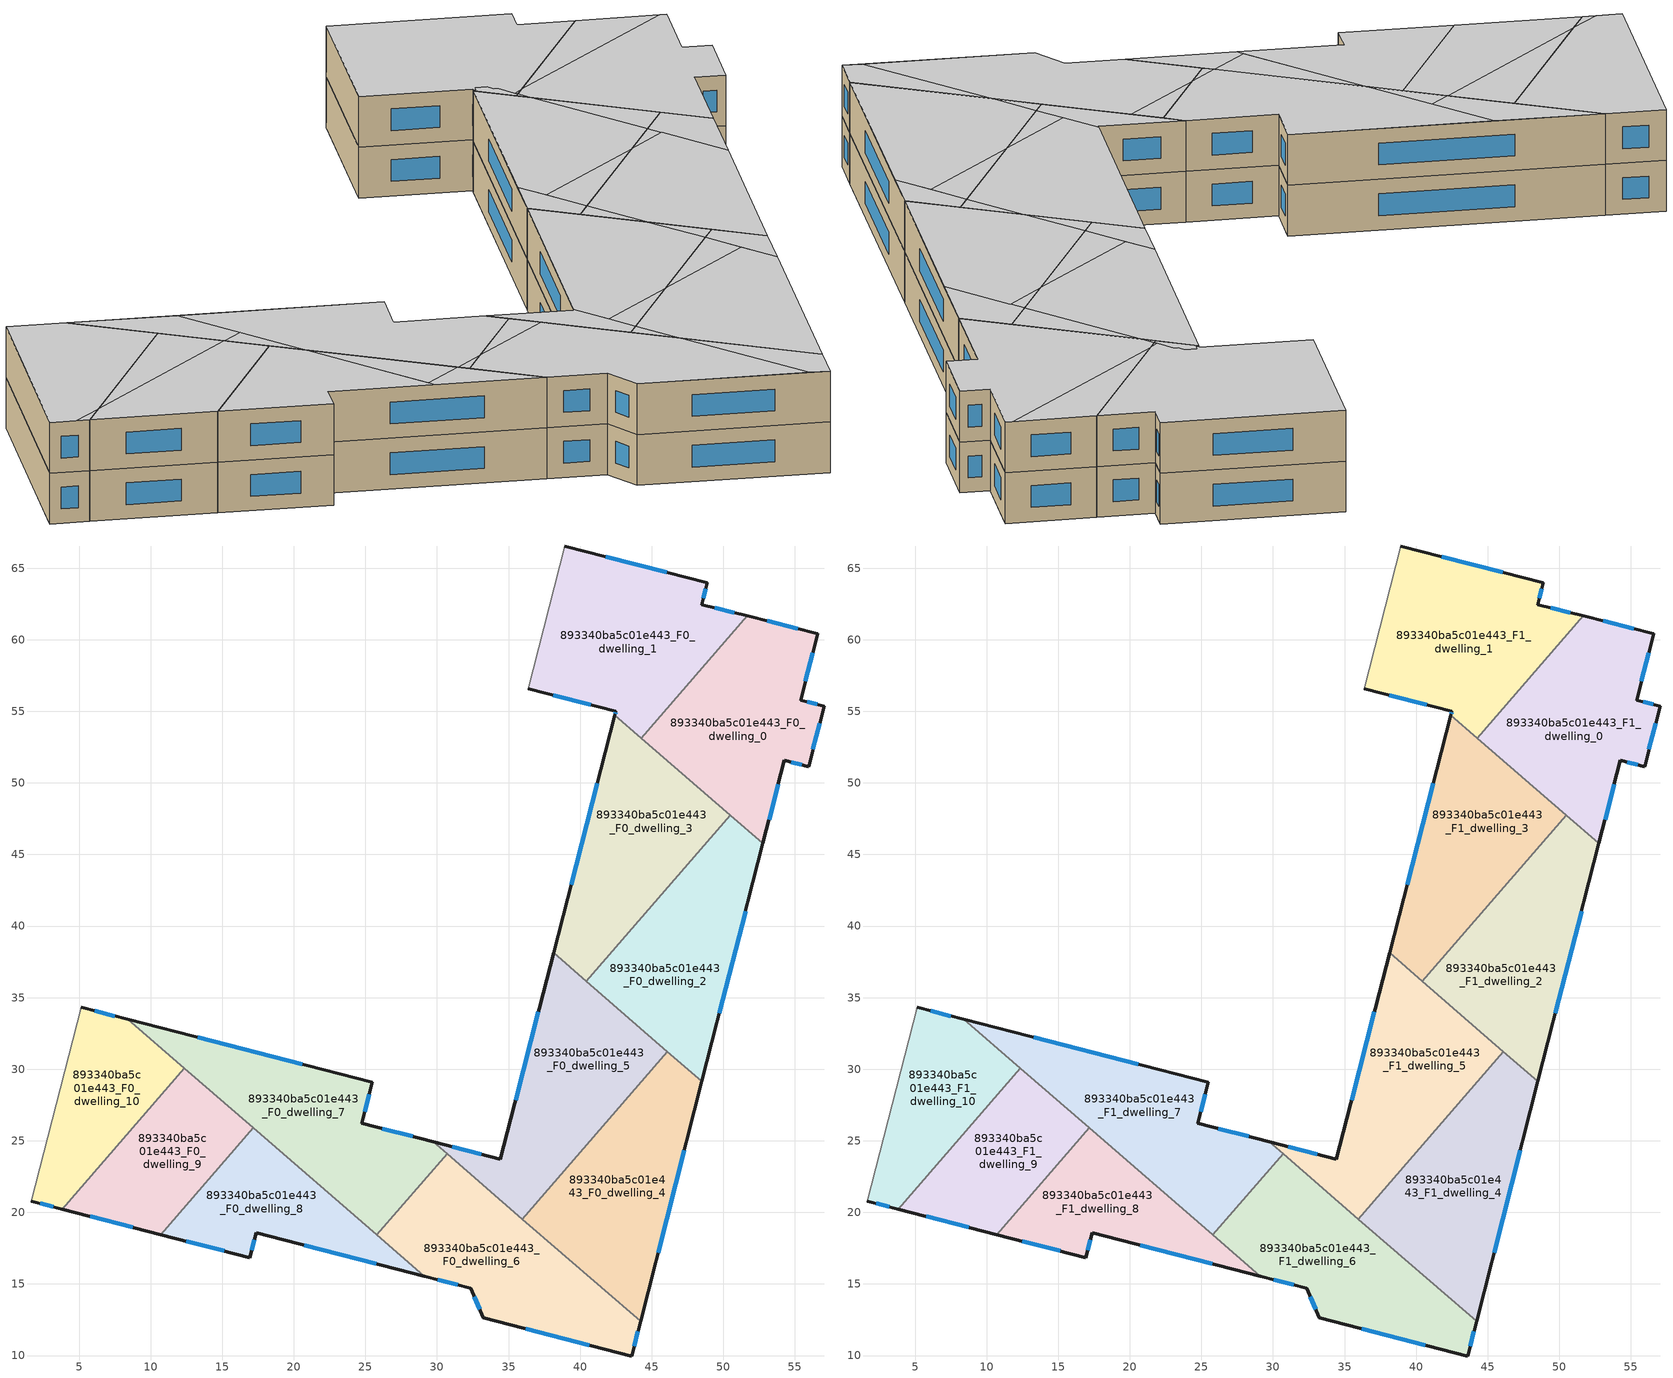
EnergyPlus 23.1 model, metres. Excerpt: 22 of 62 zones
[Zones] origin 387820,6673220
893340ba5c01e443_F0_dwelling_0
 floor ground (EU_floor_Construction): 56.6,60.43 55.4,55.79 57.05,55.37 55.96,51.14 54.26,51.57 52.78,45.78 44.28,53.13 51.68,61.67 z0
 wall outside (EU_wall_Construction): 52.78,45.78 54.26,51.57 55.96,51.14 57.05,55.37 55.4,55.79 56.6,60.43 51.68,61.67 z0:3
 wall to 893340ba5c01e443_F0_dwelling_1 (EU_wall_Construction): 51.68,61.67 44.28,53.13 z0:3
 wall to 893340ba5c01e443_F0_dwelling_3 (EU_wall_Construction): 44.28,53.13 50.5,47.75 z0:3
 wall to 893340ba5c01e443_F0_dwelling_2 (EU_wall_Construction): 50.5,47.75 52.78,45.78 z0:3
 window (EU_Window_Construction): 56.27,52.35 56.74,54.16 / 54.75,51.45 55.47,51.26 / 53.2,47.43 53.84,49.92 / 55.19,60.79 53.08,61.31 / 55.74,57.12 56.26,59.11 / 56.58,55.49 55.87,55.67 z0.86:2.14
893340ba5c01e443_F0_dwelling_1
 floor ground (EU_floor_Construction): 48.9,63.98 48.51,62.46 51.68,61.67 44.28,53.13 42.43,54.74 42.5,55.01 36.37,56.59 38.94,66.55 z0
 wall outside (EU_wall_Construction): 36.37,56.59 42.5,55.01 42.43,54.74 / 51.68,61.67 48.51,62.46 48.9,63.98 38.94,66.55 z0:3
 wall adiabatic (EU_wall_Construction): 38.94,66.55 36.37,56.59 z0:3
 wall to 893340ba5c01e443_F0_dwelling_3 (EU_wall_Construction): 42.43,54.74 44.28,53.13 z0:3
 window (EU_Window_Construction): 38.12,56.14 40.75,55.46 / 46.05,64.72 41.79,65.82 / 48.62,62.89 48.79,63.55 / 50.77,61.89 49.41,62.23 / 42.48,54.93 42.45,54.82 z0.86:2.14
893340ba5c01e443_F0_dwelling_10
 floor ground (EU_floor_Construction): 8.41,33.48 12.35,30.07 3.82,20.22 1.67,20.78 5.16,34.32 z0
 wall outside (EU_wall_Construction): 1.67,20.78 3.82,20.22 / 8.41,33.48 5.16,34.32 z0:3
 wall to 893340ba5c01e443_F0_dwelling_9 (EU_wall_Construction): 3.82,20.22 12.35,30.07 z0:3
 wall adiabatic (EU_wall_Construction): 5.16,34.32 1.67,20.78 z0:3
 wall to 893340ba5c01e443_F0_dwelling_7 (EU_wall_Construction): 12.35,30.07 8.41,33.48 z0:3
 window (EU_Window_Construction): 2.28,20.62 3.2,20.38 / 7.48,33.72 6.09,34.08 z0.86:2.14
893340ba5c01e443_F0_dwelling_2
 floor ground (EU_floor_Construction): 52.78,45.78 48.52,29.15 40.44,36.14 50.5,47.75 z0
 wall outside (EU_wall_Construction): 48.52,29.15 52.78,45.78 z0:3
 wall to 893340ba5c01e443_F0_dwelling_3 (EU_wall_Construction): 50.5,47.75 40.44,36.14 z0:3
 wall to 893340ba5c01e443_F0_dwelling_5 (EU_wall_Construction): 40.44,36.14 46.11,31.24 z0:3
 wall to 893340ba5c01e443_F0_dwelling_4 (EU_wall_Construction): 46.11,31.23 48.52,29.15 z0:3
 window (EU_Window_Construction): 49.73,33.9 51.56,41.02 z0.86:2.14
893340ba5c01e443_F0_dwelling_3
 floor ground (EU_floor_Construction): 50.5,47.75 40.44,36.14 38.15,38.13 42.43,54.74 z0
 wall outside (EU_wall_Construction): 42.43,54.74 38.15,38.13 z0:3
 wall to 893340ba5c01e443_F0_dwelling_5 (EU_wall_Construction): 38.15,38.13 40.44,36.14 z0:3
 window (EU_Window_Construction): 41.21,49.99 39.37,42.87 z0.86:2.14
893340ba5c01e443_F0_dwelling_4
 floor ground (EU_floor_Construction): 48.52,29.15 44.22,12.38 35.97,19.53 46.1,31.24 z0
 wall outside (EU_wall_Construction): 44.22,12.38 48.52,29.15 z0:3
 wall to 893340ba5c01e443_F0_dwelling_6 (EU_wall_Construction): 35.97,19.53 44.22,12.38 z0:3
 wall to 893340ba5c01e443_F0_dwelling_5 (EU_wall_Construction): 46.1,31.24 35.97,19.53 z0:3
 window (EU_Window_Construction): 45.45,17.17 47.29,24.36 z0.86:2.14
893340ba5c01e443_F0_dwelling_5
 floor ground (EU_floor_Construction): 46.1,31.24 35.97,19.53 29.73,24.94 34.43,23.72 38.15,38.13 z0
 wall outside (EU_wall_Construction): 38.15,38.13 34.43,23.72 29.73,24.94 z0:3
 wall to 893340ba5c01e443_F0_dwelling_7 (EU_wall_Construction): 29.73,24.94 30.7,24.09 z0:3
 wall to 893340ba5c01e443_F0_dwelling_6 (EU_wall_Construction): 30.7,24.09 35.97,19.53 z0:3
 window (EU_Window_Construction): 33.09,24.07 31.07,24.59 / 37.09,34.01 35.5,27.84 z0.86:2.14
893340ba5c01e443_F0_dwelling_6
 floor ground (EU_floor_Construction): 44.22,12.38 43.6,9.97 33.24,12.64 32.37,14.71 29.12,15.54 25.79,18.42 30.7,24.09 z0
 wall outside (EU_wall_Construction): 29.12,15.54 32.37,14.71 33.24,12.64 43.6,9.97 44.22,12.38 z0:3
 wall to 893340ba5c01e443_F0_dwelling_7 (EU_wall_Construction): 30.7,24.09 25.79,18.42 z0:3
 wall to 893340ba5c01e443_F0_dwelling_8 (EU_wall_Construction): 25.79,18.42 29.12,15.54 z0:3
 window (EU_Window_Construction): 43.78,10.66 44.05,11.69 / 36.2,11.88 40.64,10.73 / 32.62,14.12 32.99,13.23 / 30.05,15.31 31.44,14.95 z0.86:2.14
893340ba5c01e443_F0_dwelling_7
 floor ground (EU_floor_Construction): 25.48,29.08 24.75,26.22 29.73,24.94 30.7,24.09 25.79,18.42 8.41,33.48 z0
 wall outside (EU_wall_Construction): 29.73,24.94 24.75,26.22 25.48,29.08 8.41,33.48 z0:3
 wall to 893340ba5c01e443_F0_dwelling_9 (EU_wall_Construction): 12.35,30.07 17.16,25.9 z0:3
 wall to 893340ba5c01e443_F0_dwelling_8 (EU_wall_Construction): 17.16,25.9 25.79,18.42 z0:3
 window (EU_Window_Construction): 20.61,30.33 13.29,32.22 / 24.96,27.04 25.27,28.26 / 28.31,25.3 26.17,25.85 z0.86:2.14
893340ba5c01e443_F0_dwelling_8
 floor ground (EU_floor_Construction): 29.12,15.54 17.37,18.57 16.92,16.85 10.71,18.45 17.16,25.9 z0
 wall outside (EU_wall_Construction): 10.71,18.45 16.92,16.85 17.37,18.57 29.12,15.54 z0:3
 wall to 893340ba5c01e443_F0_dwelling_9 (EU_wall_Construction): 17.16,25.9 10.71,18.45 z0:3
 window (EU_Window_Construction): 20.72,17.71 25.76,16.41 / 17.05,17.34 17.24,18.08 / 12.48,17.99 15.15,17.3 z0.86:2.14
893340ba5c01e443_F0_dwelling_9
 floor ground (EU_floor_Construction): 17.16,25.9 10.71,18.45 3.82,20.22 12.35,30.07 z0
 wall outside (EU_wall_Construction): 3.82,20.22 10.71,18.45 z0:3
 window (EU_Window_Construction): 5.79,19.72 8.74,18.96 z0.86:2.14
893340ba5c01e443_F1_dwelling_0
 floor to 893340ba5c01e443_F0_dwelling_0 (EU_floor_Construction): 56.6,60.43 55.4,55.79 57.05,55.37 55.96,51.14 54.26,51.57 52.78,45.78 44.28,53.13 51.68,61.67 z3
 wall outside (EU_wall_Construction): 52.78,45.78 54.26,51.57 55.96,51.14 57.05,55.37 55.4,55.79 56.6,60.43 51.68,61.67 z3:6
 wall to 893340ba5c01e443_F1_dwelling_1 (EU_wall_Construction): 51.68,61.67 44.28,53.13 z3:6
 wall to 893340ba5c01e443_F1_dwelling_3 (EU_wall_Construction): 44.28,53.13 50.5,47.75 z3:6
 wall to 893340ba5c01e443_F1_dwelling_2 (EU_wall_Construction): 50.5,47.75 52.78,45.78 z3:6
 window (EU_Window_Construction): 56.27,52.35 56.74,54.16 / 54.75,51.45 55.47,51.26 / 53.2,47.43 53.84,49.92 / 55.19,60.79 53.08,61.31 / 55.74,57.12 56.26,59.11 / 56.58,55.49 55.87,55.67 z3.86:5.14
 ceiling to 893340ba5c01e443_F2_dwelling_0 (EU_floor_Construction): 52.78,45.78 54.26,51.57 55.96,51.14 57.05,55.37 55.4,55.79 56.6,60.43 56.23,60.52 44.91,53.85 44.47,53.35 44.94,52.56 z6
 ceiling to 893340ba5c01e443_F2_dwelling_1 (EU_floor_Construction): 56.23,60.52 51.68,61.67 44.91,53.85 z6
 ceiling to 893340ba5c01e443_F2_dwelling_3 (EU_floor_Construction): 44.94,52.56 44.48,53.35 44.28,53.13 z6
893340ba5c01e443_F1_dwelling_1
 floor to 893340ba5c01e443_F0_dwelling_1 (EU_floor_Construction): 48.9,63.98 48.51,62.46 51.68,61.67 44.28,53.13 42.43,54.74 42.5,55.01 36.37,56.59 38.94,66.55 z3
 wall outside (EU_wall_Construction): 36.37,56.59 42.5,55.01 42.43,54.74 / 51.68,61.67 48.51,62.46 48.9,63.98 38.94,66.55 z3:6
 wall adiabatic (EU_wall_Construction): 38.94,66.55 36.37,56.59 z3:6
 wall to 893340ba5c01e443_F1_dwelling_3 (EU_wall_Construction): 42.43,54.74 44.28,53.13 z3:6
 window (EU_Window_Construction): 38.12,56.14 40.75,55.46 / 46.05,64.72 41.79,65.82 / 48.62,62.89 48.79,63.55 / 50.77,61.89 49.41,62.23 / 42.48,54.93 42.45,54.82 z3.86:5.14
 ceiling to 893340ba5c01e443_F2_dwelling_1 (EU_floor_Construction): 44.91,53.85 51.68,61.67 48.51,62.46 48.9,63.98 38.94,66.55 36.37,56.59 42.5,55.01 42.47,54.87 42.61,54.83 42.69,55.12 43.36,54.95 43.58,54.58 43.78,54.53 44.37,53.54 z6
 ceiling to 893340ba5c01e443_F2_dwelling_0 (EU_floor_Construction): 44.47,53.35 44.91,53.85 44.37,53.54 z6
 ceiling to 893340ba5c01e443_F2_dwelling_3 (EU_floor_Construction): 44.28,53.13 44.47,53.35 43.78,54.53 43.58,54.58 43.36,54.95 42.69,55.12 42.61,54.83 42.47,54.87 42.43,54.74 z6
893340ba5c01e443_F1_dwelling_10
 floor to 893340ba5c01e443_F0_dwelling_10 (EU_floor_Construction): 8.41,33.48 12.35,30.07 3.82,20.22 1.67,20.78 5.16,34.32 z3
 wall outside (EU_wall_Construction): 1.67,20.78 3.82,20.22 / 8.41,33.48 5.16,34.32 z3:6
 wall to 893340ba5c01e443_F1_dwelling_9 (EU_wall_Construction): 3.82,20.22 12.35,30.07 z3:6
 wall adiabatic (EU_wall_Construction): 5.16,34.32 1.67,20.78 z3:6
 wall to 893340ba5c01e443_F1_dwelling_7 (EU_wall_Construction): 12.35,30.07 8.41,33.48 z3:6
 window (EU_Window_Construction): 2.28,20.62 3.2,20.38 / 7.48,33.72 6.09,34.08 z3.86:5.14
 ceiling to 893340ba5c01e443_F2_dwelling_9 (EU_floor_Construction): 4.94,21.52 12.35,30.07 8.41,33.48 5.16,34.32 1.67,20.78 3.07,20.42 z6
 ceiling to 893340ba5c01e443_F2_dwelling_8 (EU_floor_Construction): 3.82,20.22 4.94,21.52 3.07,20.42 z6
893340ba5c01e443_F1_dwelling_2
 floor to 893340ba5c01e443_F0_dwelling_2 (EU_floor_Construction): 52.78,45.78 48.52,29.15 40.44,36.14 50.5,47.75 z3
 wall outside (EU_wall_Construction): 48.52,29.15 52.78,45.78 z3:6
 wall to 893340ba5c01e443_F1_dwelling_3 (EU_wall_Construction): 50.5,47.75 40.44,36.14 z3:6
 wall to 893340ba5c01e443_F1_dwelling_5 (EU_wall_Construction): 40.44,36.14 46.11,31.24 z3:6
 wall to 893340ba5c01e443_F1_dwelling_4 (EU_wall_Construction): 46.11,31.23 48.52,29.15 z3:6
 window (EU_Window_Construction): 49.73,33.9 51.56,41.02 z3.86:5.14
 ceiling to 893340ba5c01e443_F2_dwelling_2 (EU_floor_Construction): 48.52,29.15 51.61,41.24 49.37,45.05 46.9,43.59 41.28,37.12 43.33,33.64 z6
 ceiling to 893340ba5c01e443_F2_dwelling_0 (EU_floor_Construction): 51.61,41.24 52.78,45.78 50.5,47.75 48.88,45.88 z6
 ceiling adiabatic (EU_roof_Construction): 43.33,33.64 41.28,37.12 40.44,36.14 z6
 ceiling to 893340ba5c01e443_F2_dwelling_3 (EU_floor_Construction): 49.37,45.05 48.88,45.88 46.9,43.59 z6
893340ba5c01e443_F1_dwelling_3
 floor to 893340ba5c01e443_F0_dwelling_3 (EU_floor_Construction): 50.5,47.75 40.44,36.14 38.15,38.13 42.43,54.74 z3
 wall outside (EU_wall_Construction): 42.43,54.74 38.15,38.13 z3:6
 wall to 893340ba5c01e443_F1_dwelling_5 (EU_wall_Construction): 38.15,38.13 40.44,36.14 z3:6
 window (EU_Window_Construction): 41.21,49.99 39.37,42.87 z3.86:5.14
 ceiling to 893340ba5c01e443_F2_dwelling_3 (EU_floor_Construction): 46.9,43.59 48.88,45.88 44.94,52.56 42.43,54.74 38.92,41.13 39.9,39.47 z6
 ceiling to 893340ba5c01e443_F2_dwelling_2 (EU_floor_Construction): 41.28,37.12 46.9,43.59 39.9,39.47 z6
 ceiling to 893340ba5c01e443_F2_dwelling_0 (EU_floor_Construction): 48.88,45.88 50.5,47.75 44.94,52.56 z6
 ceiling adiabatic (EU_roof_Construction): 40.44,36.14 41.28,37.12 38.92,41.13 38.15,38.13 z6
893340ba5c01e443_F1_dwelling_4
 floor to 893340ba5c01e443_F0_dwelling_4 (EU_floor_Construction): 48.52,29.15 44.22,12.38 35.97,19.53 46.1,31.24 z3
 wall outside (EU_wall_Construction): 44.22,12.38 48.52,29.15 z3:6
 wall to 893340ba5c01e443_F1_dwelling_6 (EU_wall_Construction): 35.97,19.53 44.22,12.38 z3:6
 wall to 893340ba5c01e443_F1_dwelling_5 (EU_wall_Construction): 46.1,31.24 35.97,19.53 z3:6
 window (EU_Window_Construction): 45.45,17.17 47.29,24.36 z3.86:5.14
 ceiling to 893340ba5c01e443_F2_dwelling_4 (EU_floor_Construction): 44.22,12.38 47.75,26.14 46.53,28.21 40.32,24.56 36.59,20.26 38.12,17.67 z6
 ceiling to 893340ba5c01e443_F2_dwelling_6 (EU_floor_Construction): 38.12,17.67 36.59,20.25 35.97,19.53 z6
 ceiling to 893340ba5c01e443_F2_dwelling_5 (EU_floor_Construction): 46.53,28.21 45.3,30.3 40.32,24.56 z6
 ceiling adiabatic (EU_roof_Construction): 47.75,26.14 48.52,29.15 46.1,31.24 45.3,30.3 z6
893340ba5c01e443_F1_dwelling_5
 floor to 893340ba5c01e443_F0_dwelling_5 (EU_floor_Construction): 46.1,31.24 35.97,19.53 29.73,24.94 34.43,23.72 38.15,38.13 z3
 wall outside (EU_wall_Construction): 38.15,38.13 34.43,23.72 29.73,24.94 z3:6
 wall to 893340ba5c01e443_F1_dwelling_7 (EU_wall_Construction): 29.73,24.94 30.7,24.09 z3:6
 wall to 893340ba5c01e443_F1_dwelling_6 (EU_wall_Construction): 30.7,24.09 35.97,19.53 z3:6
 window (EU_Window_Construction): 33.09,24.07 31.07,24.59 / 37.09,34.01 35.5,27.84 z3.86:5.14
 ceiling to 893340ba5c01e443_F2_dwelling_5 (EU_floor_Construction): 40.32,24.56 45.3,30.3 43.33,33.63 38.15,38.13 34.47,23.86 35.67,21.82 z6
 ceiling to 893340ba5c01e443_F2_dwelling_4 (EU_floor_Construction): 36.59,20.26 40.32,24.56 35.67,21.82 z6
 ceiling adiabatic (EU_roof_Construction): 35.97,19.53 36.59,20.26 34.47,23.86 34.43,23.72 29.73,24.94 z6; 45.3,30.3 46.1,31.24 43.33,33.63 z6
893340ba5c01e443_F1_dwelling_6
 floor to 893340ba5c01e443_F0_dwelling_6 (EU_floor_Construction): 44.22,12.38 43.6,9.97 33.24,12.64 32.37,14.71 29.12,15.54 25.79,18.42 30.7,24.09 z3
 wall outside (EU_wall_Construction): 29.12,15.54 32.37,14.71 33.24,12.64 43.6,9.97 44.22,12.38 z3:6
 wall to 893340ba5c01e443_F1_dwelling_7 (EU_wall_Construction): 30.7,24.09 25.79,18.42 z3:6
 wall to 893340ba5c01e443_F1_dwelling_8 (EU_wall_Construction): 25.79,18.42 29.12,15.54 z3:6
 window (EU_Window_Construction): 43.78,10.66 44.05,11.69 / 36.2,11.88 40.64,10.73 / 32.62,14.12 32.99,13.23 / 30.05,15.31 31.44,14.95 z3.86:5.14
 ceiling to 893340ba5c01e443_F2_dwelling_6 (EU_floor_Construction): 42.48,10.26 38.12,17.67 32.11,22.88 27.09,19.92 25.79,18.42 29.12,15.54 32.37,14.71 33.24,12.64 z6
 ceiling to 893340ba5c01e443_F2_dwelling_4 (EU_floor_Construction): 43.6,9.97 44.22,12.38 38.12,17.67 42.48,10.26 z6
 ceiling to 893340ba5c01e443_F2_dwelling_7 (EU_floor_Construction): 32.11,22.88 30.7,24.09 27.09,19.92 z6
893340ba5c01e443_F1_dwelling_7
 floor to 893340ba5c01e443_F0_dwelling_7 (EU_floor_Construction): 25.48,29.08 24.75,26.22 29.73,24.94 30.7,24.09 25.79,18.42 8.41,33.48 z3
 wall outside (EU_wall_Construction): 29.73,24.94 24.75,26.22 25.48,29.08 8.41,33.48 z3:6
 wall to 893340ba5c01e443_F1_dwelling_9 (EU_wall_Construction): 12.35,30.07 17.16,25.9 z3:6
 wall to 893340ba5c01e443_F1_dwelling_8 (EU_wall_Construction): 17.16,25.9 25.79,18.42 z3:6
 window (EU_Window_Construction): 20.61,30.33 13.29,32.22 / 24.96,27.04 25.27,28.26 / 28.31,25.3 26.17,25.85 z3.86:5.14
 ceiling to 893340ba5c01e443_F2_dwelling_7 (EU_floor_Construction): 27.09,19.92 30.7,24.09 29.73,24.94 24.75,26.22 25.48,29.08 14.39,31.94 18.77,24.51 25.29,18.86 z6
 ceiling to 893340ba5c01e443_F2_dwelling_9 (EU_floor_Construction): 16.51,28.34 14.39,31.94 8.41,33.48 15.22,27.58 z6
 ceiling to 893340ba5c01e443_F2_dwelling_6 (EU_floor_Construction): 25.79,18.42 27.09,19.92 25.29,18.86 z6
 ceiling to 893340ba5c01e443_F2_dwelling_8 (EU_floor_Construction): 18.77,24.51 16.51,28.34 15.22,27.58 z6
893340ba5c01e443_F1_dwelling_8
 floor to 893340ba5c01e443_F0_dwelling_8 (EU_floor_Construction): 29.12,15.54 17.37,18.57 16.92,16.85 10.71,18.45 17.16,25.9 z3
 wall outside (EU_wall_Construction): 10.71,18.45 16.92,16.85 17.37,18.57 29.12,15.54 z3:6
 wall to 893340ba5c01e443_F1_dwelling_9 (EU_wall_Construction): 17.16,25.9 10.71,18.45 z3:6
 window (EU_Window_Construction): 20.72,17.71 25.76,16.41 / 17.05,17.34 17.24,18.08 / 12.48,17.99 15.15,17.3 z3.86:5.14
 ceiling to 893340ba5c01e443_F2_dwelling_8 (EU_floor_Construction): 23.14,17.08 18.77,24.51 17.16,25.9 10.71,18.45 16.92,16.85 17.37,18.57 z6
 ceiling to 893340ba5c01e443_F2_dwelling_6 (EU_floor_Construction): 29.12,15.54 25.29,18.86 22.92,17.46 23.14,17.08 z6
 ceiling to 893340ba5c01e443_F2_dwelling_7 (EU_floor_Construction): 25.29,18.86 18.77,24.51 22.92,17.46 z6
893340ba5c01e443_F1_dwelling_9
 floor to 893340ba5c01e443_F0_dwelling_9 (EU_floor_Construction): 17.16,25.9 10.71,18.45 3.82,20.22 12.35,30.07 z3
 wall outside (EU_wall_Construction): 3.82,20.22 10.71,18.45 z3:6
 window (EU_Window_Construction): 5.79,19.72 8.74,18.96 z3.86:5.14
 ceiling to 893340ba5c01e443_F2_dwelling_8 (EU_floor_Construction): 10.71,18.45 17.16,25.9 15.22,27.58 4.94,21.52 3.82,20.22 z6
 ceiling to 893340ba5c01e443_F2_dwelling_9 (EU_floor_Construction): 15.22,27.58 12.35,30.07 4.94,21.52 z6
[Building]
EU S2 Campaign: North Axis=0; Terrain=City; Solar Distribution=FullExterior
[Site:Location]
Helsinki-Vantaa.AP: Latitude=60.317; Longitude=24.963; Time Zone=2; Elevation=54.6
[SizingPeriod:WeatherFileDays]
AnnualSizingPeriod: Begin Month=1; Begin Day of Month=1; End Month=12; End Day of Month=31; Day of Week for Start Day=Monday; Use Weather File Daylight Saving Period=No; Use Weather File Rain and Snow Indicators=No
[MATERIAL]
EU_InternalMass_Material: Roughness=MediumRough; Thickness=0.1; Conductivity=1; Density=1800; Specific Heat=900; Thermal Absorptance=0.9; Solar Absorptance=0.7; Visible Absorptance=0.7
[MATERIAL:NOMASS] Roughness=MediumRough; Thermal Absorptance=0.9; Solar Absorptance=0.7; Visible Absorptance=0.7
Name | Thermal Resistance
EU_wall_NoMass | 5.91765
EU_roof_NoMass | 11.1778
EU_floor_NoMass | 6.2875
[WINDOWMATERIAL:SIMPLEGLAZINGSYSTEM]
EU_Window_SimpleGlazing: UFactor=0.994035; Solar Heat Gain Coefficient=0.7; Visible Transmittance=0.7
[CONSTRUCTION]
EU_wall_Construction: EU_wall_NoMass
EU_roof_Construction: EU_roof_NoMass
EU_floor_Construction: EU_floor_NoMass
EU_Window_Construction: EU_Window_SimpleGlazing
EU_InternalMass_Construction: EU_InternalMass_Material
[ZONE] Type=1; Multiplier=1; Ceiling Height=autocalculate; Floor Area=autocalculate; Part of Total Floor Area=Yes
Name | Volume
893340ba5c01e443_F0_dwelling_0; 893340ba5c01e443_F1_dwelling_0 | 327.992
893340ba5c01e443_F0_dwelling_1; 893340ba5c01e443_F1_dwelling_1 | 352.709
893340ba5c01e443_F0_dwelling_10; 893340ba5c01e443_F1_dwelling_10 | 218.643
893340ba5c01e443_F0_dwelling_2; 893340ba5c01e443_F1_dwelling_2 | 315.611
893340ba5c01e443_F0_dwelling_3; 893340ba5c01e443_F1_dwelling_3 | 315.631
893340ba5c01e443_F0_dwelling_4; 893340ba5c01e443_F1_dwelling_4 | 327.693
893340ba5c01e443_F0_dwelling_5; 893340ba5c01e443_F1_dwelling_5 | 327.759
893340ba5c01e443_F0_dwelling_6; 893340ba5c01e443_F1_dwelling_6 | 327.968
893340ba5c01e443_F0_dwelling_7; 893340ba5c01e443_F1_dwelling_7 | 328.466
893340ba5c01e443_F0_dwelling_8; 893340ba5c01e443_F1_dwelling_8 | 218.665
893340ba5c01e443_F0_dwelling_9; 893340ba5c01e443_F1_dwelling_9 | 218.657
[INTERNALMASS] Construction=EU_InternalMass_Construction
Name | Zone or ZoneList | Surface Area
893340ba5c01e443_F0_dwelling_0_EU_InternalMass | 893340ba5c01e443_F0_dwelling_0 | 109.331
893340ba5c01e443_F0_dwelling_1_EU_InternalMass | 893340ba5c01e443_F0_dwelling_1 | 117.568
893340ba5c01e443_F0_dwelling_2_EU_InternalMass | 893340ba5c01e443_F0_dwelling_2 | 105.204
893340ba5c01e443_F0_dwelling_3_EU_InternalMass | 893340ba5c01e443_F0_dwelling_3 | 105.21
893340ba5c01e443_F0_dwelling_4_EU_InternalMass | 893340ba5c01e443_F0_dwelling_4 | 109.231
893340ba5c01e443_F0_dwelling_5_EU_InternalMass | 893340ba5c01e443_F0_dwelling_5 | 109.253
893340ba5c01e443_F0_dwelling_6_EU_InternalMass | 893340ba5c01e443_F0_dwelling_6 | 109.323
893340ba5c01e443_F0_dwelling_7_EU_InternalMass | 893340ba5c01e443_F0_dwelling_7 | 109.491
893340ba5c01e443_F0_dwelling_8_EU_InternalMass | 893340ba5c01e443_F0_dwelling_8 | 72.8879
893340ba5c01e443_F0_dwelling_9_EU_InternalMass | 893340ba5c01e443_F0_dwelling_9 | 72.8856
893340ba5c01e443_F0_dwelling_10_EU_InternalMass | 893340ba5c01e443_F0_dwelling_10 | 72.8811
893340ba5c01e443_F1_dwelling_0_EU_InternalMass | 893340ba5c01e443_F1_dwelling_0 | 109.331
893340ba5c01e443_F1_dwelling_1_EU_InternalMass | 893340ba5c01e443_F1_dwelling_1 | 117.568
893340ba5c01e443_F1_dwelling_2_EU_InternalMass | 893340ba5c01e443_F1_dwelling_2 | 105.204
893340ba5c01e443_F1_dwelling_3_EU_InternalMass | 893340ba5c01e443_F1_dwelling_3 | 105.21
893340ba5c01e443_F1_dwelling_4_EU_InternalMass | 893340ba5c01e443_F1_dwelling_4 | 109.231
893340ba5c01e443_F1_dwelling_5_EU_InternalMass | 893340ba5c01e443_F1_dwelling_5 | 109.253
893340ba5c01e443_F1_dwelling_6_EU_InternalMass | 893340ba5c01e443_F1_dwelling_6 | 109.323
893340ba5c01e443_F1_dwelling_7_EU_InternalMass | 893340ba5c01e443_F1_dwelling_7 | 109.491
893340ba5c01e443_F1_dwelling_8_EU_InternalMass | 893340ba5c01e443_F1_dwelling_8 | 72.8879
893340ba5c01e443_F1_dwelling_9_EU_InternalMass | 893340ba5c01e443_F1_dwelling_9 | 72.8856
893340ba5c01e443_F1_dwelling_10_EU_InternalMass | 893340ba5c01e443_F1_dwelling_10 | 72.8811
[OTHEREQUIPMENT] Fuel Type=Electricity; Design Level Calculation Method=Watts/Area; Power per Zone Floor Area=1; Fraction Latent=0; Fraction Radiant=0; Fraction Lost=0; Carbon Dioxide Generation Rate=0; EndUse Subcategory=EU_Step8_InternalGains
Name | Zone or ZoneList or Space or SpaceList | Schedule
EU_Step8_InternalGain_893340ba5c01e443_F0_dwelling_0_f000 | 893340ba5c01e443_F0_dwelling_0 | EU_Step8_GainSchedule_893340ba5c01e443_F0_dwelling_0_f000
EU_Step8_InternalGain_893340ba5c01e443_F0_dwelling_1_f000 | 893340ba5c01e443_F0_dwelling_1 | EU_Step8_GainSchedule_893340ba5c01e443_F0_dwelling_1_f000
EU_Step8_InternalGain_893340ba5c01e443_F0_dwelling_2_f000 | 893340ba5c01e443_F0_dwelling_2 | EU_Step8_GainSchedule_893340ba5c01e443_F0_dwelling_2_f000
EU_Step8_InternalGain_893340ba5c01e443_F0_dwelling_3_f000 | 893340ba5c01e443_F0_dwelling_3 | EU_Step8_GainSchedule_893340ba5c01e443_F0_dwelling_3_f000
EU_Step8_InternalGain_893340ba5c01e443_F0_dwelling_4_f000 | 893340ba5c01e443_F0_dwelling_4 | EU_Step8_GainSchedule_893340ba5c01e443_F0_dwelling_4_f000
EU_Step8_InternalGain_893340ba5c01e443_F0_dwelling_5_f000 | 893340ba5c01e443_F0_dwelling_5 | EU_Step8_GainSchedule_893340ba5c01e443_F0_dwelling_5_f000
EU_Step8_InternalGain_893340ba5c01e443_F0_dwelling_6_f000 | 893340ba5c01e443_F0_dwelling_6 | EU_Step8_GainSchedule_893340ba5c01e443_F0_dwelling_6_f000
EU_Step8_InternalGain_893340ba5c01e443_F0_dwelling_7_f000 | 893340ba5c01e443_F0_dwelling_7 | EU_Step8_GainSchedule_893340ba5c01e443_F0_dwelling_7_f000
EU_Step8_InternalGain_893340ba5c01e443_F0_dwelling_8_f000 | 893340ba5c01e443_F0_dwelling_8 | EU_Step8_GainSchedule_893340ba5c01e443_F0_dwelling_8_f000
EU_Step8_InternalGain_893340ba5c01e443_F0_dwelling_9_f000 | 893340ba5c01e443_F0_dwelling_9 | EU_Step8_GainSchedule_893340ba5c01e443_F0_dwelling_9_f000
EU_Step8_InternalGain_893340ba5c01e443_F0_dwelling_10_f000 | 893340ba5c01e443_F0_dwelling_10 | EU_Step8_GainSchedule_893340ba5c01e443_F0_dwelling_10_f000
EU_Step8_InternalGain_893340ba5c01e443_F1_dwelling_0_f000 | 893340ba5c01e443_F1_dwelling_0 | EU_Step8_GainSchedule_893340ba5c01e443_F1_dwelling_0_f000
EU_Step8_InternalGain_893340ba5c01e443_F1_dwelling_1_f000 | 893340ba5c01e443_F1_dwelling_1 | EU_Step8_GainSchedule_893340ba5c01e443_F1_dwelling_1_f000
EU_Step8_InternalGain_893340ba5c01e443_F1_dwelling_2_f000 | 893340ba5c01e443_F1_dwelling_2 | EU_Step8_GainSchedule_893340ba5c01e443_F1_dwelling_2_f000
EU_Step8_InternalGain_893340ba5c01e443_F1_dwelling_3_f000 | 893340ba5c01e443_F1_dwelling_3 | EU_Step8_GainSchedule_893340ba5c01e443_F1_dwelling_3_f000
EU_Step8_InternalGain_893340ba5c01e443_F1_dwelling_4_f000 | 893340ba5c01e443_F1_dwelling_4 | EU_Step8_GainSchedule_893340ba5c01e443_F1_dwelling_4_f000
EU_Step8_InternalGain_893340ba5c01e443_F1_dwelling_5_f000 | 893340ba5c01e443_F1_dwelling_5 | EU_Step8_GainSchedule_893340ba5c01e443_F1_dwelling_5_f000
EU_Step8_InternalGain_893340ba5c01e443_F1_dwelling_6_f000 | 893340ba5c01e443_F1_dwelling_6 | EU_Step8_GainSchedule_893340ba5c01e443_F1_dwelling_6_f000
EU_Step8_InternalGain_893340ba5c01e443_F1_dwelling_7_f000 | 893340ba5c01e443_F1_dwelling_7 | EU_Step8_GainSchedule_893340ba5c01e443_F1_dwelling_7_f000
EU_Step8_InternalGain_893340ba5c01e443_F1_dwelling_8_f000 | 893340ba5c01e443_F1_dwelling_8 | EU_Step8_GainSchedule_893340ba5c01e443_F1_dwelling_8_f000
EU_Step8_InternalGain_893340ba5c01e443_F1_dwelling_9_f000 | 893340ba5c01e443_F1_dwelling_9 | EU_Step8_GainSchedule_893340ba5c01e443_F1_dwelling_9_f000
EU_Step8_InternalGain_893340ba5c01e443_F1_dwelling_10_f000 | 893340ba5c01e443_F1_dwelling_10 | EU_Step8_GainSchedule_893340ba5c01e443_F1_dwelling_10_f000
[ZONEVENTILATION:DESIGNFLOWRATE] Schedule=EU_AlwaysOn; Design Flow Rate Calculation Method=AirChanges/Hour; Air Changes per Hour=0.596421; Ventilation Type=Natural; Fan Pressure Rise=0; Fan Total Efficiency=1; Constant Term Coefficient=1; Temperature Term Coefficient=0; Velocity Term Coefficient=0; Velocity Squared Term Coefficient=0; Minimum Indoor Temperature=-100; Maximum Indoor Temperature=100; Delta Temperature=-100; Minimum Outdoor Temperature=-100; Maximum Outdoor Temperature=100; Maximum Wind Speed=40
Name | Zone or ZoneList or Space or SpaceList
EU_ConstantAir_893340ba5c01e443_F0_dwelling_0 | 893340ba5c01e443_F0_dwelling_0
EU_ConstantAir_893340ba5c01e443_F0_dwelling_1 | 893340ba5c01e443_F0_dwelling_1
EU_ConstantAir_893340ba5c01e443_F0_dwelling_2 | 893340ba5c01e443_F0_dwelling_2
EU_ConstantAir_893340ba5c01e443_F0_dwelling_3 | 893340ba5c01e443_F0_dwelling_3
EU_ConstantAir_893340ba5c01e443_F0_dwelling_4 | 893340ba5c01e443_F0_dwelling_4
EU_ConstantAir_893340ba5c01e443_F0_dwelling_5 | 893340ba5c01e443_F0_dwelling_5
EU_ConstantAir_893340ba5c01e443_F0_dwelling_6 | 893340ba5c01e443_F0_dwelling_6
EU_ConstantAir_893340ba5c01e443_F0_dwelling_7 | 893340ba5c01e443_F0_dwelling_7
EU_ConstantAir_893340ba5c01e443_F0_dwelling_8 | 893340ba5c01e443_F0_dwelling_8
EU_ConstantAir_893340ba5c01e443_F0_dwelling_9 | 893340ba5c01e443_F0_dwelling_9
EU_ConstantAir_893340ba5c01e443_F0_dwelling_10 | 893340ba5c01e443_F0_dwelling_10
EU_ConstantAir_893340ba5c01e443_F1_dwelling_0 | 893340ba5c01e443_F1_dwelling_0
EU_ConstantAir_893340ba5c01e443_F1_dwelling_1 | 893340ba5c01e443_F1_dwelling_1
EU_ConstantAir_893340ba5c01e443_F1_dwelling_2 | 893340ba5c01e443_F1_dwelling_2
EU_ConstantAir_893340ba5c01e443_F1_dwelling_3 | 893340ba5c01e443_F1_dwelling_3
EU_ConstantAir_893340ba5c01e443_F1_dwelling_4 | 893340ba5c01e443_F1_dwelling_4
EU_ConstantAir_893340ba5c01e443_F1_dwelling_5 | 893340ba5c01e443_F1_dwelling_5
EU_ConstantAir_893340ba5c01e443_F1_dwelling_6 | 893340ba5c01e443_F1_dwelling_6
EU_ConstantAir_893340ba5c01e443_F1_dwelling_7 | 893340ba5c01e443_F1_dwelling_7
EU_ConstantAir_893340ba5c01e443_F1_dwelling_8 | 893340ba5c01e443_F1_dwelling_8
EU_ConstantAir_893340ba5c01e443_F1_dwelling_9 | 893340ba5c01e443_F1_dwelling_9
EU_ConstantAir_893340ba5c01e443_F1_dwelling_10 | 893340ba5c01e443_F1_dwelling_10
[HVACTEMPLATE:THERMOSTAT] Constant Heating Setpoint=20; Constant Cooling Setpoint=50
EU_HeatOnly_893340ba5c01e443_F0_dwelling_0; EU_HeatOnly_893340ba5c01e443_F0_dwelling_1; EU_HeatOnly_893340ba5c01e443_F0_dwelling_2; EU_HeatOnly_893340ba5c01e443_F0_dwelling_3; EU_HeatOnly_893340ba5c01e443_F0_dwelling_4; EU_HeatOnly_893340ba5c01e443_F0_dwelling_5; EU_HeatOnly_893340ba5c01e443_F0_dwelling_6; EU_HeatOnly_893340ba5c01e443_F0_dwelling_7; EU_HeatOnly_893340ba5c01e443_F0_dwelling_8; EU_HeatOnly_893340ba5c01e443_F0_dwelling_9; EU_HeatOnly_893340ba5c01e443_F0_dwelling_10; EU_HeatOnly_893340ba5c01e443_F1_dwelling_0; EU_HeatOnly_893340ba5c01e443_F1_dwelling_1; EU_HeatOnly_893340ba5c01e443_F1_dwelling_2; EU_HeatOnly_893340ba5c01e443_F1_dwelling_3; EU_HeatOnly_893340ba5c01e443_F1_dwelling_4; EU_HeatOnly_893340ba5c01e443_F1_dwelling_5; EU_HeatOnly_893340ba5c01e443_F1_dwelling_6; EU_HeatOnly_893340ba5c01e443_F1_dwelling_7; EU_HeatOnly_893340ba5c01e443_F1_dwelling_8; EU_HeatOnly_893340ba5c01e443_F1_dwelling_9; EU_HeatOnly_893340ba5c01e443_F1_dwelling_10; EU_HeatOnly_893340ba5c01e443_F2_dwelling_0; EU_HeatOnly_893340ba5c01e443_F2_dwelling_1; EU_HeatOnly_893340ba5c01e443_F2_dwelling_2; EU_HeatOnly_893340ba5c01e443_F2_dwelling_3; EU_HeatOnly_893340ba5c01e443_F2_dwelling_4; EU_HeatOnly_893340ba5c01e443_F2_dwelling_5; EU_HeatOnly_893340ba5c01e443_F2_dwelling_6; EU_HeatOnly_893340ba5c01e443_F2_dwelling_7; EU_HeatOnly_893340ba5c01e443_F2_dwelling_8; EU_HeatOnly_893340ba5c01e443_F2_dwelling_9; EU_HeatOnly_893340ba5c01e443_F3_dwelling_0; EU_HeatOnly_893340ba5c01e443_F3_dwelling_1; EU_HeatOnly_893340ba5c01e443_F3_dwelling_2; EU_HeatOnly_893340ba5c01e443_F3_dwelling_3; EU_HeatOnly_893340ba5c01e443_F3_dwelling_4; EU_HeatOnly_893340ba5c01e443_F3_dwelling_5; EU_HeatOnly_893340ba5c01e443_F3_dwelling_6; EU_HeatOnly_893340ba5c01e443_F3_dwelling_7; EU_HeatOnly_893340ba5c01e443_F3_dwelling_8; EU_HeatOnly_893340ba5c01e443_F3_dwelling_9; EU_HeatOnly_893340ba5c01e443_F4_dwelling_0; EU_HeatOnly_893340ba5c01e443_F4_dwelling_1; EU_HeatOnly_893340ba5c01e443_F4_dwelling_2; EU_HeatOnly_893340ba5c01e443_F4_dwelling_3; EU_HeatOnly_893340ba5c01e443_F4_dwelling_4; EU_HeatOnly_893340ba5c01e443_F4_dwelling_5; EU_HeatOnly_893340ba5c01e443_F4_dwelling_6; EU_HeatOnly_893340ba5c01e443_F4_dwelling_7; EU_HeatOnly_893340ba5c01e443_F4_dwelling_8; EU_HeatOnly_893340ba5c01e443_F4_dwelling_9; EU_HeatOnly_893340ba5c01e443_F5_dwelling_0; EU_HeatOnly_893340ba5c01e443_F5_dwelling_1; EU_HeatOnly_893340ba5c01e443_F5_dwelling_2; EU_HeatOnly_893340ba5c01e443_F5_dwelling_3; EU_HeatOnly_893340ba5c01e443_F5_dwelling_4; EU_HeatOnly_893340ba5c01e443_F5_dwelling_5; EU_HeatOnly_893340ba5c01e443_F5_dwelling_6; EU_HeatOnly_893340ba5c01e443_F5_dwelling_7; EU_HeatOnly_893340ba5c01e443_F5_dwelling_8; EU_HeatOnly_893340ba5c01e443_F5_dwelling_9
[HVACTEMPLATE:ZONE:IDEALLOADSAIRSYSTEM] System Availability Schedule=EU_AlwaysOn; Maximum Heating Supply Air Temperature=50; Minimum Cooling Supply Air Temperature=13; Maximum Heating Supply Air Humidity Ratio=0.0156; Minimum Cooling Supply Air Humidity Ratio=0.0077; Heating Limit=NoLimit; Cooling Limit=NoLimit; Heating Availability Schedule=EU_AlwaysOn; Cooling Availability Schedule=EU_CoolingOff; Dehumidification Control Type=ConstantSensibleHeatRatio; Cooling Sensible Heat Ratio=0.7; Dehumidification Setpoint=60; Humidification Control Type=None; Humidification Setpoint=30; Outdoor Air Method=None; Outdoor Air Flow Rate per Person=0.00944; Outdoor Air Flow Rate per Zone Floor Area=0; Outdoor Air Flow Rate per Zone=0; Demand Controlled Ventilation Type=None; Outdoor Air Economizer Type=NoEconomizer; Heat Recovery Type=None; Sensible Heat Recovery Effectiveness=0.7; Latent Heat Recovery Effectiveness=0.65
Name | Template Thermostat
893340ba5c01e443_F0_dwelling_0 | EU_HeatOnly_893340ba5c01e443_F0_dwelling_0
893340ba5c01e443_F0_dwelling_1 | EU_HeatOnly_893340ba5c01e443_F0_dwelling_1
893340ba5c01e443_F0_dwelling_2 | EU_HeatOnly_893340ba5c01e443_F0_dwelling_2
893340ba5c01e443_F0_dwelling_3 | EU_HeatOnly_893340ba5c01e443_F0_dwelling_3
893340ba5c01e443_F0_dwelling_4 | EU_HeatOnly_893340ba5c01e443_F0_dwelling_4
893340ba5c01e443_F0_dwelling_5 | EU_HeatOnly_893340ba5c01e443_F0_dwelling_5
893340ba5c01e443_F0_dwelling_6 | EU_HeatOnly_893340ba5c01e443_F0_dwelling_6
893340ba5c01e443_F0_dwelling_7 | EU_HeatOnly_893340ba5c01e443_F0_dwelling_7
893340ba5c01e443_F0_dwelling_8 | EU_HeatOnly_893340ba5c01e443_F0_dwelling_8
893340ba5c01e443_F0_dwelling_9 | EU_HeatOnly_893340ba5c01e443_F0_dwelling_9
893340ba5c01e443_F0_dwelling_10 | EU_HeatOnly_893340ba5c01e443_F0_dwelling_10
893340ba5c01e443_F1_dwelling_0 | EU_HeatOnly_893340ba5c01e443_F1_dwelling_0
893340ba5c01e443_F1_dwelling_1 | EU_HeatOnly_893340ba5c01e443_F1_dwelling_1
893340ba5c01e443_F1_dwelling_2 | EU_HeatOnly_893340ba5c01e443_F1_dwelling_2
893340ba5c01e443_F1_dwelling_3 | EU_HeatOnly_893340ba5c01e443_F1_dwelling_3
893340ba5c01e443_F1_dwelling_4 | EU_HeatOnly_893340ba5c01e443_F1_dwelling_4
893340ba5c01e443_F1_dwelling_5 | EU_HeatOnly_893340ba5c01e443_F1_dwelling_5
893340ba5c01e443_F1_dwelling_6 | EU_HeatOnly_893340ba5c01e443_F1_dwelling_6
893340ba5c01e443_F1_dwelling_7 | EU_HeatOnly_893340ba5c01e443_F1_dwelling_7
893340ba5c01e443_F1_dwelling_8 | EU_HeatOnly_893340ba5c01e443_F1_dwelling_8
893340ba5c01e443_F1_dwelling_9 | EU_HeatOnly_893340ba5c01e443_F1_dwelling_9
893340ba5c01e443_F1_dwelling_10 | EU_HeatOnly_893340ba5c01e443_F1_dwelling_10
[SIZING:ZONE] Zone Cooling Design Supply Air Temperature Input Method=SupplyAirTemperature; Zone Cooling Design Supply Air Temperature=13; Zone Heating Design Supply Air Temperature Input Method=SupplyAirTemperature; Zone Heating Design Supply Air Temperature=50; Zone Cooling Design Supply Air Humidity Ratio=0.008; Zone Heating Design Supply Air Humidity Ratio=0.008; Cooling Design Air Flow Method=DesignDay; Cooling Design Air Flow Rate=0; Cooling Minimum Air Flow per Zone Floor Area=0.000762; Cooling Minimum Air Flow=0; Cooling Minimum Air Flow Fraction=0.2; Heating Design Air Flow Method=DesignDay; Heating Design Air Flow Rate=0; Heating Maximum Air Flow per Zone Floor Area=0.002032; Heating Maximum Air Flow=0.141576; Heating Maximum Air Flow Fraction=0.3; Account for Dedicated Outdoor Air System=No; Dedicated Outdoor Air System Control Strategy=NeutralSupplyAir; Dedicated Outdoor Air Low Setpoint Temperature for Design=autosize; Dedicated Outdoor Air High Setpoint Temperature for Design=autosize; Zone Load Sizing Method=Sensible Load Only No Latent Load; Zone Latent Cooling Design Supply Air Humidity Ratio Input Method=HumidityRatioDifference; Zone Cooling Design Supply Air Humidity Ratio Difference=0.005; Zone Latent Heating Design Supply Air Humidity Ratio Input Method=HumidityRatioDifference; Zone Humidification Design Supply Air Humidity Ratio Difference=0.005
893340ba5c01e443_F0_dwelling_0; 893340ba5c01e443_F0_dwelling_1; 893340ba5c01e443_F0_dwelling_2; 893340ba5c01e443_F0_dwelling_3; 893340ba5c01e443_F0_dwelling_4; 893340ba5c01e443_F0_dwelling_5; 893340ba5c01e443_F0_dwelling_6; 893340ba5c01e443_F0_dwelling_7; 893340ba5c01e443_F0_dwelling_8; 893340ba5c01e443_F0_dwelling_9; 893340ba5c01e443_F0_dwelling_10; 893340ba5c01e443_F1_dwelling_0; 893340ba5c01e443_F1_dwelling_1; 893340ba5c01e443_F1_dwelling_2; 893340ba5c01e443_F1_dwelling_3; 893340ba5c01e443_F1_dwelling_4; 893340ba5c01e443_F1_dwelling_5; 893340ba5c01e443_F1_dwelling_6; 893340ba5c01e443_F1_dwelling_7; 893340ba5c01e443_F1_dwelling_8; 893340ba5c01e443_F1_dwelling_9; 893340ba5c01e443_F1_dwelling_10
[SCHEDULE:CONSTANT]
Name | Hourly Value
EU_AlwaysOn | 1
EU_CoolingOff | 0
[SCHEDULE:FILE] Column Number=1; Rows to Skip at Top=0; Number of Hours of Data=8760; Column Separator=Comma; Interpolate to Timestep=No; Minutes per Item=60; Adjust Schedule for Daylight Savings=Yes
Name | File
EU_Step8_GainSchedule_893340ba5c01e443_F0_dwelling_0_f000 | ../../schedules/893340ba5c01e443/893340ba5c01e443_F0_dwelling_0_f000_gain.csv
EU_Step8_GainSchedule_893340ba5c01e443_F0_dwelling_1_f000 | ../../schedules/893340ba5c01e443/893340ba5c01e443_F0_dwelling_1_f000_gain.csv
EU_Step8_GainSchedule_893340ba5c01e443_F0_dwelling_2_f000 | ../../schedules/893340ba5c01e443/893340ba5c01e443_F0_dwelling_2_f000_gain.csv
EU_Step8_GainSchedule_893340ba5c01e443_F0_dwelling_3_f000 | ../../schedules/893340ba5c01e443/893340ba5c01e443_F0_dwelling_3_f000_gain.csv
EU_Step8_GainSchedule_893340ba5c01e443_F0_dwelling_4_f000 | ../../schedules/893340ba5c01e443/893340ba5c01e443_F0_dwelling_4_f000_gain.csv
EU_Step8_GainSchedule_893340ba5c01e443_F0_dwelling_5_f000 | ../../schedules/893340ba5c01e443/893340ba5c01e443_F0_dwelling_5_f000_gain.csv
EU_Step8_GainSchedule_893340ba5c01e443_F0_dwelling_6_f000 | ../../schedules/893340ba5c01e443/893340ba5c01e443_F0_dwelling_6_f000_gain.csv
EU_Step8_GainSchedule_893340ba5c01e443_F0_dwelling_7_f000 | ../../schedules/893340ba5c01e443/893340ba5c01e443_F0_dwelling_7_f000_gain.csv
EU_Step8_GainSchedule_893340ba5c01e443_F0_dwelling_8_f000 | ../../schedules/893340ba5c01e443/893340ba5c01e443_F0_dwelling_8_f000_gain.csv
EU_Step8_GainSchedule_893340ba5c01e443_F0_dwelling_9_f000 | ../../schedules/893340ba5c01e443/893340ba5c01e443_F0_dwelling_9_f000_gain.csv
EU_Step8_GainSchedule_893340ba5c01e443_F0_dwelling_10_f000 | ../../schedules/893340ba5c01e443/893340ba5c01e443_F0_dwelling_10_f000_gain.csv
EU_Step8_GainSchedule_893340ba5c01e443_F1_dwelling_0_f000 | ../../schedules/893340ba5c01e443/893340ba5c01e443_F1_dwelling_0_f000_gain.csv
EU_Step8_GainSchedule_893340ba5c01e443_F1_dwelling_1_f000 | ../../schedules/893340ba5c01e443/893340ba5c01e443_F1_dwelling_1_f000_gain.csv
EU_Step8_GainSchedule_893340ba5c01e443_F1_dwelling_2_f000 | ../../schedules/893340ba5c01e443/893340ba5c01e443_F1_dwelling_2_f000_gain.csv
EU_Step8_GainSchedule_893340ba5c01e443_F1_dwelling_3_f000 | ../../schedules/893340ba5c01e443/893340ba5c01e443_F1_dwelling_3_f000_gain.csv
EU_Step8_GainSchedule_893340ba5c01e443_F1_dwelling_4_f000 | ../../schedules/893340ba5c01e443/893340ba5c01e443_F1_dwelling_4_f000_gain.csv
EU_Step8_GainSchedule_893340ba5c01e443_F1_dwelling_5_f000 | ../../schedules/893340ba5c01e443/893340ba5c01e443_F1_dwelling_5_f000_gain.csv
EU_Step8_GainSchedule_893340ba5c01e443_F1_dwelling_6_f000 | ../../schedules/893340ba5c01e443/893340ba5c01e443_F1_dwelling_6_f000_gain.csv
EU_Step8_GainSchedule_893340ba5c01e443_F1_dwelling_7_f000 | ../../schedules/893340ba5c01e443/893340ba5c01e443_F1_dwelling_7_f000_gain.csv
EU_Step8_GainSchedule_893340ba5c01e443_F1_dwelling_8_f000 | ../../schedules/893340ba5c01e443/893340ba5c01e443_F1_dwelling_8_f000_gain.csv
EU_Step8_GainSchedule_893340ba5c01e443_F1_dwelling_9_f000 | ../../schedules/893340ba5c01e443/893340ba5c01e443_F1_dwelling_9_f000_gain.csv
EU_Step8_GainSchedule_893340ba5c01e443_F1_dwelling_10_f000 | ../../schedules/893340ba5c01e443/893340ba5c01e443_F1_dwelling_10_f000_gain.csv
